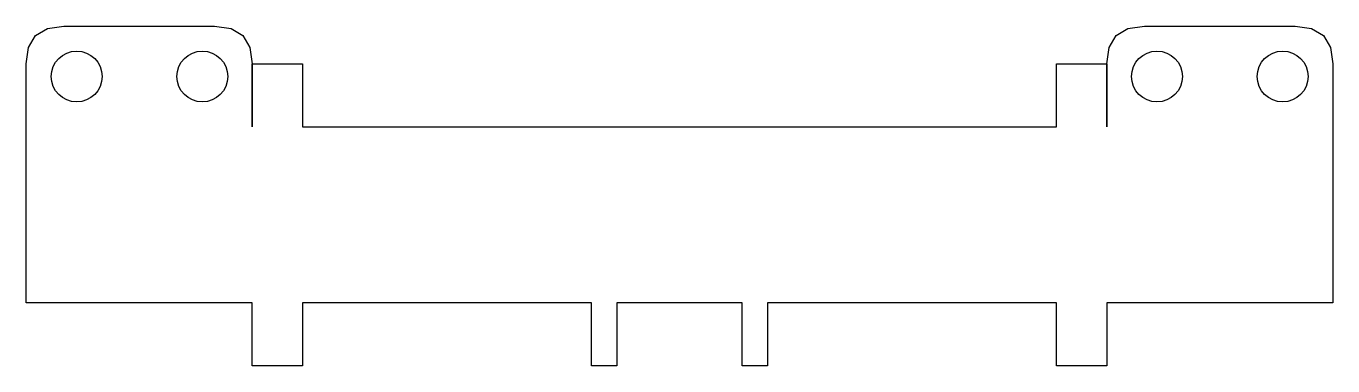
# Model space of a CAD drawing. Extents: x -12 to 92, y -5 to 22.
import ezdxf

# ---------------------------------------------------------------- set-up
doc = ezdxf.new("R2010")
doc.units = 0
doc.layers.add('Layer_1', color=7, linetype='CONTINUOUS')

msp = doc.modelspace()

# ---------------------------------------------------------------- linework, layer by layer
at = {"layer": 'Layer_1', "color": 7}
for points in [[(-12, 19.000004), (-11.8125, 20.312504), (-11.25, 21.250004), (-10.3125, 21.812504), (-9, 22.000004), (3, 21.999996), (4.3125, 21.812496), (5.25, 21.249996), (5.8125, 20.312496), (6, 18.999996), (6, 13.999992), (6, 18.999996), (10, 19.000007), (10, 13.999992), (70.000001, 13.999992), (70.000001, 18.999999), (73.999999, 19.000007), (73.999999, 13.999992), (73.999999, 19.000007), (74.187499, 20.312507), (74.749999, 21.250007), (75.687499, 21.812507), (76.999998, 22.000007), (88.999997, 22.000015), (90.3125, 21.812515), (91.25, 21.250015), (91.812499, 20.312515), (91.999999, 19.000016), (91.999999, -0.000008), (73.999999, -0.000008), (73.999999, -4.999998), (70.000001, -4.999998), (70.000001, -0.000008), (46.999999, -0.000008), (46.999999, -4.999998), (45, -4.999998), (45, -0.000008), (35.000001, -0.000008), (35.000001, -4.999998), (32.999999, -4.999998), (32.999999, -0.000008), (10, -0.000008), (10, -4.999998), (6, -4.999998), (6, -0.000008), (-12, -0.000008), (-12, 19.000004)], [(-5.952499, 17.999998), (-5.993615, 17.593374), (-6.111536, 17.214643), (-6.298124, 16.871917), (-6.545242, 16.573313), (-6.844752, 16.326941), (-7.188515, 16.140916), (-7.568393, 16.023352), (-7.97625, 15.98236), (-8.384106, 16.023352), (-8.763985, 16.140916), (-9.107748, 16.326941), (-9.407257, 16.573313), (-9.654375, 16.871917), (-9.840964, 17.214643), (-9.958885, 17.593374), (-10, 17.999998), (-9.958885, 18.406622), (-9.840964, 18.785353), (-9.654375, 19.128079), (-9.407257, 19.426683), (-9.107748, 19.673055), (-8.763985, 19.85908), (-8.384106, 19.976644), (-7.97625, 20.017636), (-7.568393, 19.976644), (-7.188515, 19.85908), (-6.844752, 19.673055), (-6.545242, 19.426683), (-6.298124, 19.128079), (-6.111536, 18.785353), (-5.993615, 18.406622), (-5.952499, 17.999998)], [(4.047501, 17.999998), (4.006385, 17.593374), (3.888464, 17.214643), (3.701876, 16.871917), (3.454758, 16.573313), (3.155248, 16.326941), (2.811485, 16.140916), (2.431607, 16.023352), (2.02375, 15.98236), (1.615894, 16.023352), (1.236015, 16.140916), (0.892252, 16.326941), (0.592743, 16.573313), (0.345625, 16.871917), (0.159037, 17.214643), (0.041116, 17.593374), (0, 17.999998), (0.041116, 18.406622), (0.159037, 18.785353), (0.345625, 19.128079), (0.592743, 19.426683), (0.892252, 19.673055), (1.236016, 19.85908), (1.615894, 19.976644), (2.02375, 20.017636), (2.431607, 19.976644), (2.811485, 19.85908), (3.155248, 19.673055), (3.454758, 19.426683), (3.701876, 19.128079), (3.888464, 18.785353), (4.006385, 18.406622), (4.047501, 17.999998)], [(80.023751, 17.999998), (79.982635, 17.593374), (79.864714, 17.214643), (79.678126, 16.871917), (79.431008, 16.573313), (79.131498, 16.326941), (78.787735, 16.140916), (78.407857, 16.023352), (78.000001, 15.98236), (77.592144, 16.023352), (77.212266, 16.140916), (76.868503, 16.326941), (76.568993, 16.573313), (76.321875, 16.871917), (76.135287, 17.214643), (76.017366, 17.593374), (75.97625, 17.999998), (76.017366, 18.406622), (76.135287, 18.785353), (76.321875, 19.128079), (76.568993, 19.426683), (76.868503, 19.673055), (77.212266, 19.85908), (77.592144, 19.976644), (78.000001, 20.017636), (78.407857, 19.976644), (78.787735, 19.85908), (79.131498, 19.673055), (79.431008, 19.426683), (79.678126, 19.128079), (79.864714, 18.785353), (79.982635, 18.406622), (80.023751, 17.999998)], [(90.023751, 17.999998), (89.982635, 17.593374), (89.864714, 17.214643), (89.678126, 16.871917), (89.431008, 16.573313), (89.131498, 16.326941), (88.787735, 16.140916), (88.407857, 16.023352), (88, 15.98236), (87.592144, 16.023352), (87.212265, 16.140916), (86.868502, 16.326941), (86.568993, 16.573313), (86.321875, 16.871917), (86.135286, 17.214643), (86.017366, 17.593374), (85.97625, 17.999998), (86.017366, 18.406622), (86.135286, 18.785353), (86.321875, 19.128079), (86.568993, 19.426683), (86.868502, 19.673055), (87.212265, 19.85908), (87.592144, 19.976644), (88, 20.017636), (88.407857, 19.976644), (88.787735, 19.85908), (89.131498, 19.673055), (89.431008, 19.426683), (89.678126, 19.128079), (89.864714, 18.785353), (89.982635, 18.406622), (90.023751, 17.999998)]]:
    msp.add_lwpolyline(points, dxfattribs=at)

doc.saveas('drawing.dxf')
